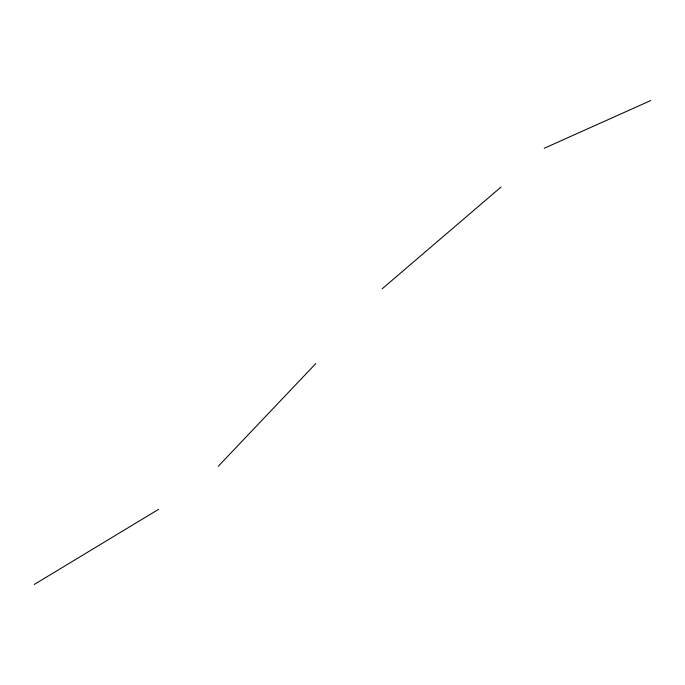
<?xml version="1.0" encoding="UTF-8"?>
<svg xmlns="http://www.w3.org/2000/svg" width="685" height="685" viewBox="0 0 685 685"><rect width="100%" height="100%" fill="white"/><g stroke="black" fill="none" stroke-linecap="round" stroke-linejoin="round"><path stroke-width="1.03" d="M218.241 466.314L315.811 363.564M382.102 288.847L501.129 186.979M34.25 584.459L158.603 509.323M544.215 148.277L650.75 100.541"/></g></svg>
